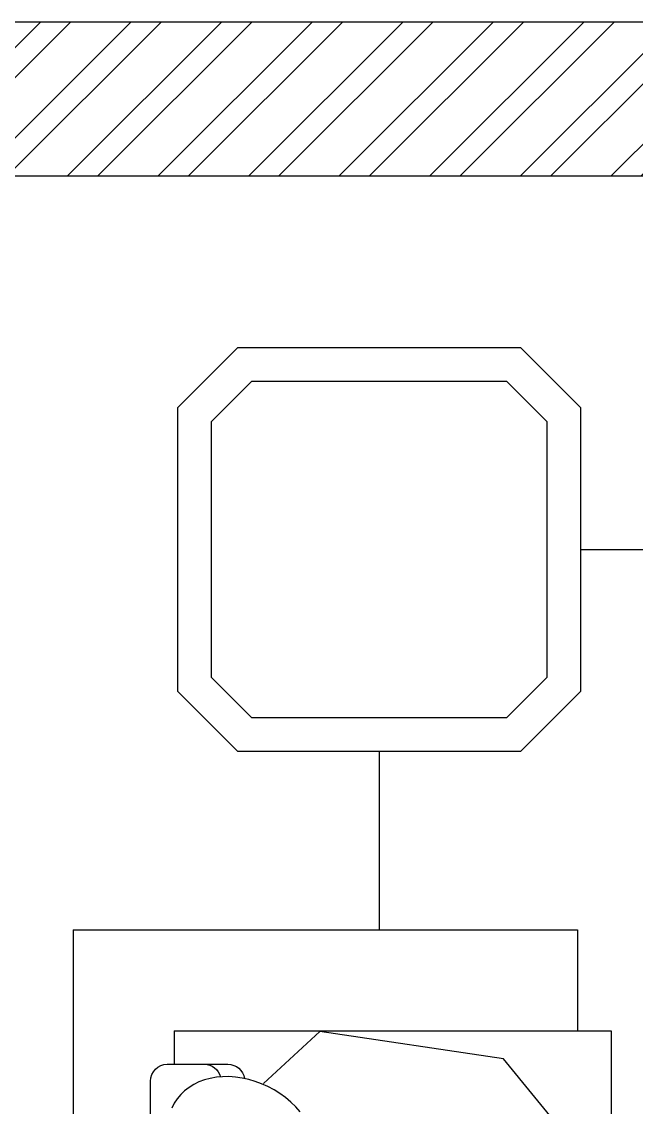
# Model space of a CAD drawing. Header units: millimetres. Extents: x -176651 to 424033, y -469666 to 486614.
# Drawn here: x 263686 to 264600, y 26773 to 28389 of the extents above; entities that cross this region are included whole.
import ezdxf

# ---------------------------------------------------------------- set-up
doc = ezdxf.new("R2010")
doc.units = ezdxf.units.MM
for name, color, linetype in [('1625_East Villa$0$ad-Furniture', 8, 'Continuous'), ('1625_East Villa$0$ad-Wall', 8, 'Continuous'), ('1625_East Villa$0$ad-Wall hatch', 8, 'Continuous'), ('ad-Plinth', 8, 'Continuous')]:
    doc.layers.add(name, color=color, linetype=linetype)

# ---------------------------------------------------------------- blocks, each defined once
blk = doc.blocks.new('A$C92fa9908')
at = {"layer": 'ad-Plinth', "ltscale": 5}
blk.add_lwpolyline([(0, 13620), (12120, 13620), (12120, 0), (0, 0), (0, 4745), (2830, 4745), (2830, 8645), (0, 8645)], close=True, dxfattribs=at)
blk = doc.blocks.new('zw$C194')
at = {"layer": 'ad-Plinth', "ltscale": 5}
blk.add_blockref('A$C92fa9908', (64583.5, -413990.2), dxfattribs=at)
blk = doc.blocks.new('1625_East Villa$0$zw$A974')
at = {"linetype": 'Continuous'}
for points in [[(210.7, -300), (300, -210.7), (300, 210.7), (210.7, 300), (-210.7, 300), (-300, 210.7), (-300, -210.7), (-210.7, -300)], [(190, -250), (250, -190), (250, 190), (190, 250), (-190, 250), (-250, 190), (-250, -190), (-190, -250)]]:
    blk.add_lwpolyline(points, close=True, dxfattribs=at)
blk = doc.blocks.new('1625_East Villa$0$4BHK_A1$0$$0$3Chair')
for p, q in [((0, 1125), (-750, 1125)), ((-750, 1125), (-750, 975)), ((0, 1125), (0, -1125)), ((-150, 975), (-800, 975)), ((-800, 975), (-800, 700.3)), ((-640.1, 932.9), (-366.7, 973.8)), ((-366.7, 973.8), (-282.9, 896.6)), ((-150, 975), (-150, 925)), ((-780.5, 761.7), (-640.1, 932.9)), ((-140, 925), (-230, 925)), ((-251.2, 904.5), (-241.4, 905.9)), ((-241.4, 905.9), (-231.7, 906.6)), ((-231.7, 906.6), (-222.2, 906.5)), ((-222.2, 906.5), (-212.9, 905.6)), ((-212.9, 905.6), (-203.9, 904)), ((-298.8, 886.9), (-289.7, 891.7)), ((-289.7, 891.7), (-280.3, 896)), ((-280.3, 896), (-270.7, 899.5)), ((-270.7, 899.5), (-261, 902.4)), ((-261, 902.4), (-251.2, 904.5)), ((-203.9, 904), (-195.3, 901.7)), ((-195.3, 901.7), (-187.1, 898.7)), ((-187.1, 898.7), (-179.4, 894.9)), ((-179.4, 894.9), (-172.3, 890.5)), ((-172.3, 890.5), (-165.8, 885.5)), ((-115, 400), (-115, 900)), ((-323.7, 868.8), (-315.9, 875.4)), ((-315.9, 875.4), (-307.5, 881.4)), ((-307.5, 881.4), (-298.8, 886.9)), ((-165.8, 885.5), (-159.9, 879.8)), ((-159.9, 879.8), (-154.8, 873.7)), ((-154.8, 873.7), (-150.4, 867)), ((-337.8, 854.3), (-331, 861.8)), ((-331, 861.8), (-323.7, 868.8)), ((-150.4, 867), (-146.8, 859.8))]:
    blk.add_line(p, q)
for centre, start, end in [((-230, 900), 90, 171.3158), ((-195, 900), 90, 165.5805), ((-140, 900), 0, 90)]:
    blk.add_arc(centre, 25, start, end)
blk = doc.blocks.new('1625_East Villa$0$zw$BD1E')
at = {"layer": '1625_East Villa$0$ad-Furniture'}
for points in [[(855.4, -555.4), (1194.6, -555.4)], [(555.4, -855.4), (555.4, -1121.6)]]:
    blk.add_lwpolyline(points, dxfattribs=at)
at = {"layer": '1625_East Villa$0$ad-Furniture', "rotation": 180}
blk.add_blockref('1625_East Villa$0$zw$A974', (555.4, -555.4), dxfattribs=at)
at = {"layer": '1625_East Villa$0$ad-Furniture', "xscale": -1}
blk.add_blockref('1625_East Villa$0$4BHK_A1$0$$0$3Chair', (100.4, -2246.6), dxfattribs=at)
blk = doc.blocks.new('1625_East Villa$0$zw$D46D')
at = {"layer": '1625_East Villa$0$ad-Furniture'}
blk.add_blockref('1625_East Villa$0$zw$BD1E', (7240, 13390), dxfattribs=at)
blk = doc.blocks.new('1625_East Villa$0$zw$42B5')
at = {"layer": '1625_East Villa$0$ad-Wall hatch', "transparency": 33554610}
h = blk.add_hatch(dxfattribs=at)
h.set_pattern_fill('ANSI32', color=256, scale=10)
h.set_pattern_definition([(45, (-1040635.14, 674820.02), (-67.351921, 67.351921), []), (45, (-1040590.24, 674820.02), (-67.351921, 67.351921), [])])
h.paths.add_polyline_path([(12120, 13620), (12120, 10220), (11890, 10220), (11890, 13390), (7240, 13390), (7240, 8645), (4245, 8645), (4245, 8875), (4445, 8875), (4445, 9370), (4560, 9370), (4560, 8760), (7010, 8760), (7010, 10500), (6360, 10500), (6360, 10615), (7010, 10615), (7010, 13390), (4560, 13390), (4560, 10615), (5560, 10615), (5560, 10500), (4445, 10500), (4445, 13390), (230, 13390), (230, 8875), (3345, 8875), (3345, 8645), (3060, 8645), (3060, 4745), (3345, 4745), (3345, 4515), (230, 4515), (230, 230), (4995, 230), (4995, 3130), (6060, 3130), (6060, 3015), (5110, 3015), (5110, 230), (8310, 230), (8310, 3015), (6860, 3015), (6860, 3130), (8310, 3130), (8310, 4630), (5110, 4630), (5110, 3930), (4995, 3930), (4995, 4515), (4245, 4515), (4245, 4745), (8540, 4745), (8540, 230), (9240, 230), (9240, 0), (0, 0), (0, 4745), (2830, 4745), (2830, 8645), (0, 8645), (0, 13620)])
at = {"layer": '1625_East Villa$0$ad-Wall'}
for points in [[(11890, 13390), (7240, 13390), (7240, 8645), (4245, 8645), (4245, 8875), (4445, 8875), (4445, 9370), (4560, 9370), (4560, 8760), (7010, 8760), (7010, 10500), (6360, 10500), (6360, 10615), (7010, 10615), (7010, 13390), (4560, 13390), (4560, 10615), (5560, 10615), (5560, 10500), (4445, 10500), (4445, 13390), (230, 13390)], [(0, 13620), (12120, 13620)]]:
    blk.add_lwpolyline(points, dxfattribs=at)
blk = doc.blocks.new('1625_East Villa')
at = {"layer": '1625_East Villa$0$ad-Furniture'}
blk.add_blockref('1625_East Villa$0$zw$D46D', (0, 0), dxfattribs=at)
at = {"layer": '1625_East Villa$0$ad-Wall'}
blk.add_blockref('1625_East Villa$0$zw$42B5', (0, 0), dxfattribs=at)
blk = doc.blocks.new("All Plot's Villa Plans")
at = {"ltscale": 5}
blk.add_blockref('1625_East Villa', (256422.3, 14768.6), dxfattribs=at)

msp = doc.modelspace()

# ---------------------------------------------------------------- block references
at = {"ltscale": 5}
msp.add_blockref("All Plot's Villa Plans", (0, 0), dxfattribs=at)

# ---------------------------------------------------------------- next in the draw order: block references
msp.add_blockref('zw$C194', (191838.8, 428758.8), dxfattribs=at)

doc.saveas('drawing.dxf')
